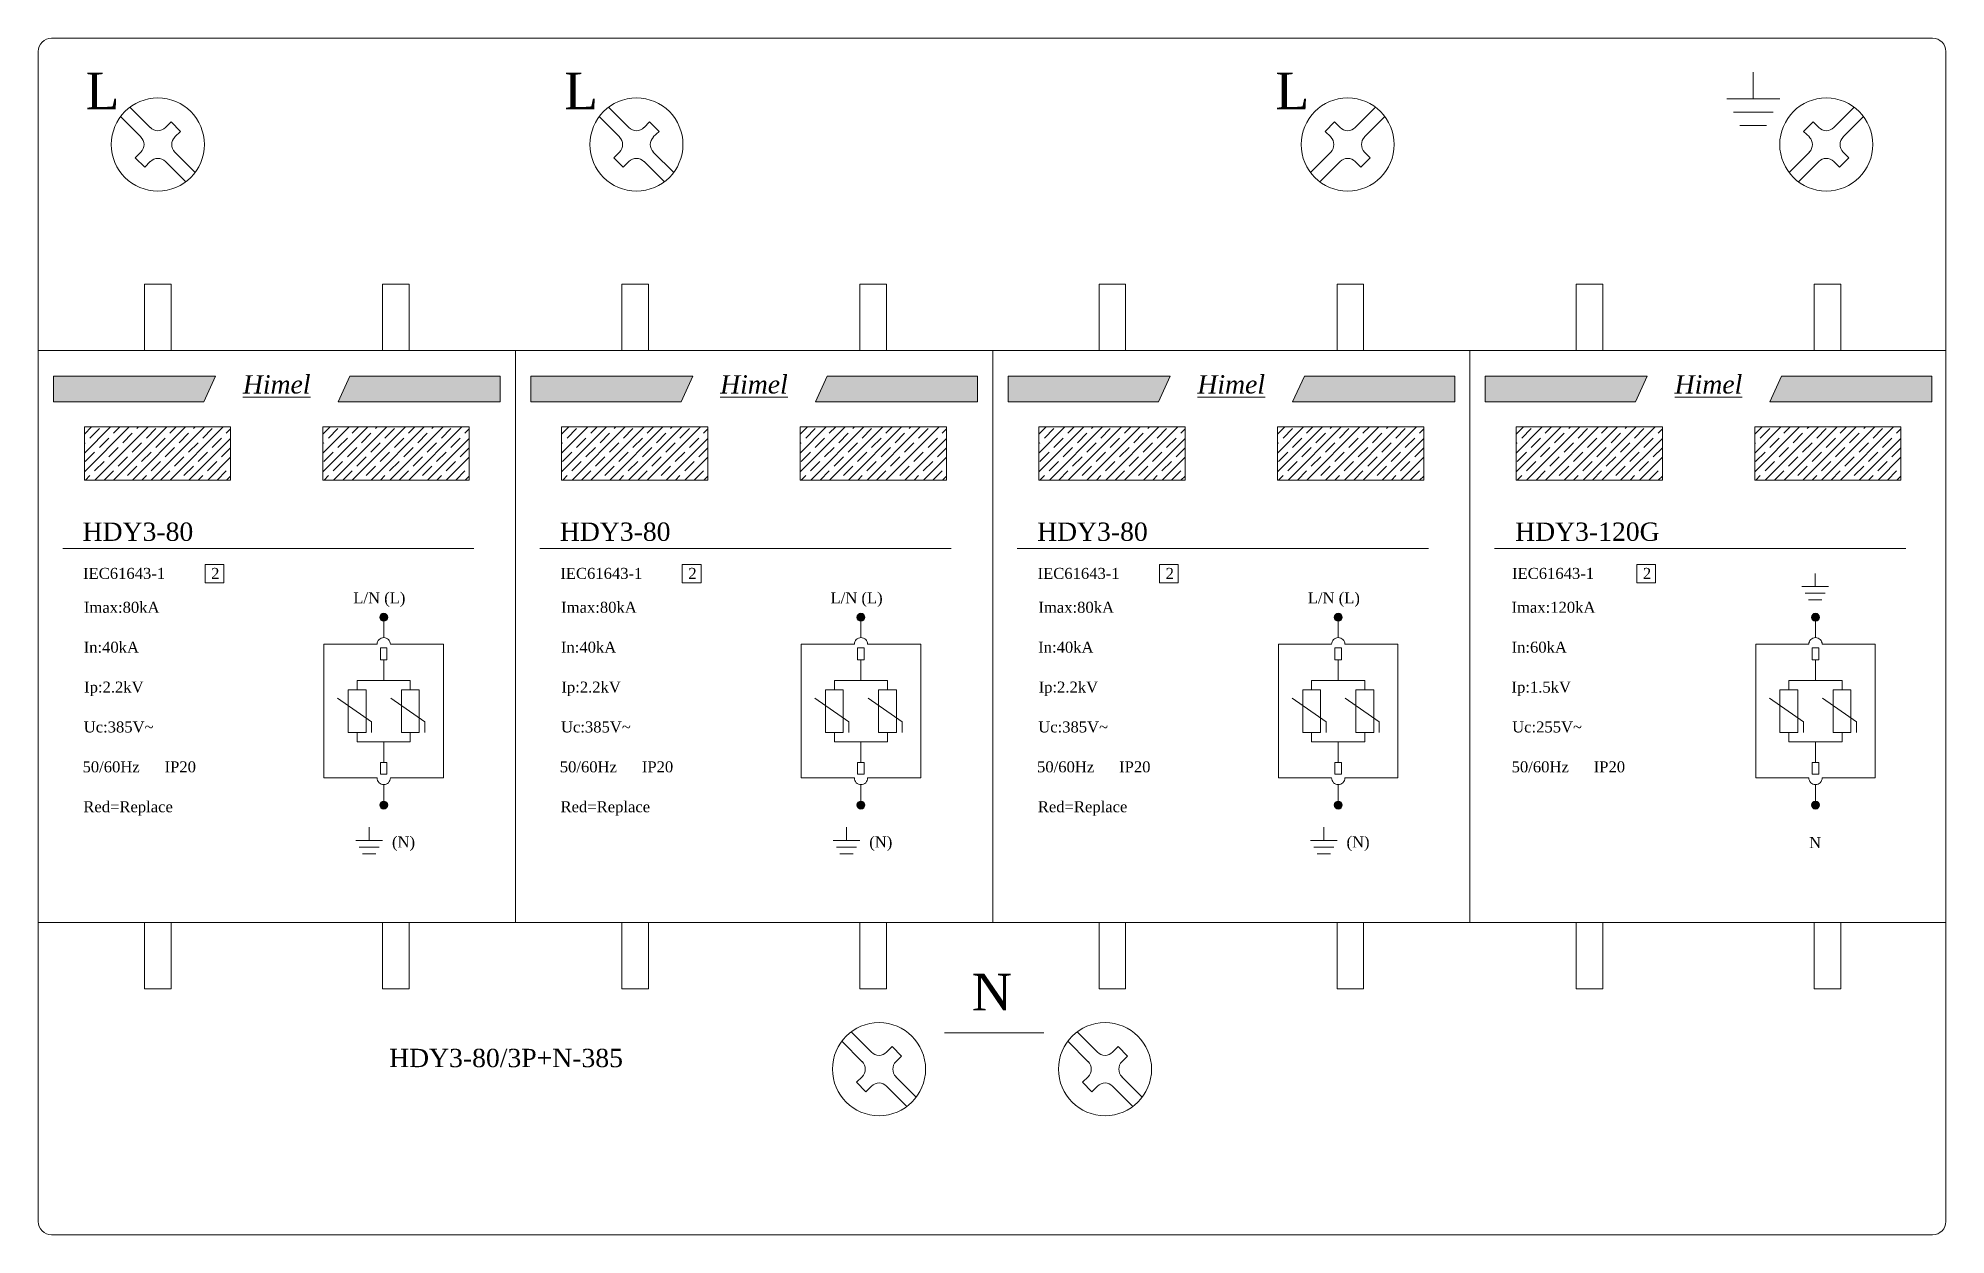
# Model space of a CAD drawing. Header units: millimetres. Extents: x 9 to 153, y 0 to 90.
import ezdxf

# ---------------------------------------------------------------- set-up
doc = ezdxf.new("R2010")
doc.units = ezdxf.units.MM
doc.layers.add('hw_VTP', color=7, linetype='Continuous', lineweight=13)
doc.styles.add('ARIAL', font='arial.ttf')

# ---------------------------------------------------------------- blocks, each defined once
blk = doc.blocks.new('*U422')
at = {"lineweight": 9}
h = blk.add_hatch(color=256, dxfattribs=at)
h.set_gradient(color1=(244, 11, 15), color2=(246, 65, 68), one_color=1, tint=0.61, name='INVCYLINDER')
h.paths.add_polyline_path([(-70.6, -27.36), (-59.29, -27.36), (-58.41, -25.41), (-70.6, -25.41)])
h = blk.add_hatch(color=256, dxfattribs=at)
h.set_gradient(color1=(244, 11, 15), color2=(246, 65, 68), one_color=1, tint=0.61, name='INVCYLINDER')
h.paths.add_polyline_path([(-37, -25.41), (-48.31, -25.41), (-49.19, -27.36), (-37, -27.36)])
h = blk.add_hatch(color=256, dxfattribs=at)
h.set_gradient(color1=(244, 11, 15), color2=(246, 65, 68), one_color=1, tint=0.61, name='INVCYLINDER')
h.paths.add_polyline_path([(-34.7, -27.36), (-23.39, -27.36), (-22.51, -25.41), (-34.7, -25.41)])
h = blk.add_hatch(color=256, dxfattribs=at)
h.set_gradient(color1=(244, 11, 15), color2=(246, 65, 68), one_color=1, tint=0.61, name='INVCYLINDER')
h.paths.add_polyline_path([(-1.1, -25.41), (-12.41, -25.41), (-13.29, -27.36), (-1.1, -27.36)])
h = blk.add_hatch(color=256, dxfattribs=at)
h.set_gradient(color1=(244, 11, 15), color2=(246, 65, 68), one_color=1, tint=0.61, name='INVCYLINDER')
h.paths.add_polyline_path([(1.2, -27.36), (12.51, -27.36), (13.39, -25.41), (1.2, -25.41)])
h = blk.add_hatch(color=256, dxfattribs=at)
h.set_gradient(color1=(244, 11, 15), color2=(246, 65, 68), one_color=1, tint=0.61, name='INVCYLINDER')
h.paths.add_polyline_path([(34.8, -25.41), (23.49, -25.41), (22.61, -27.36), (34.8, -27.36)])
h = blk.add_hatch(color=256, dxfattribs=at)
h.set_gradient(color1=(244, 11, 15), color2=(246, 65, 68), one_color=1, tint=0.61, name='INVCYLINDER')
h.paths.add_polyline_path([(37.1, -27.36), (48.41, -27.36), (49.29, -25.41), (37.1, -25.41)])
h = blk.add_hatch(color=256, dxfattribs=at)
h.set_gradient(color1=(244, 11, 15), color2=(246, 65, 68), one_color=1, tint=0.61, name='INVCYLINDER')
h.paths.add_polyline_path([(70.7, -25.41), (59.39, -25.41), (58.51, -27.36), (70.7, -27.36)])
h = blk.add_hatch(dxfattribs=at)
h.set_pattern_fill('JIS_STN_1E', color=3, style=0)
h.set_pattern_definition([(45, (-88654.7564, -40913.0228), (-0.707106781, 0.707106781), []), (45, (-88654.0514, -40913.0228), (-0.707106781, 0.707106781), [1, -0.5])])
h.paths.add_polyline_path([(-68.28, -33.24), (-57.28, -33.24), (-57.28, -29.24), (-68.28, -29.24)])
h = blk.add_hatch(dxfattribs=at)
h.set_pattern_fill('JIS_STN_1E', color=3, style=0)
h.set_pattern_definition([(45, (-88636.8064, -40913.0228), (-0.707106781, 0.707106781), []), (45, (-88636.1014, -40913.0228), (-0.707106781, 0.707106781), [1, -0.5])])
h.paths.add_polyline_path([(-50.33, -33.24), (-39.33, -33.24), (-39.33, -29.24), (-50.33, -29.24)])
h = blk.add_hatch(dxfattribs=at)
h.set_pattern_fill('JIS_STN_1E', color=3, style=0)
h.set_pattern_definition([(45, (-88618.8564, -40913.0228), (-0.707106781, 0.707106781), []), (45, (-88618.1514, -40913.0228), (-0.707106781, 0.707106781), [1, -0.5])])
h.paths.add_polyline_path([(-32.38, -33.24), (-21.38, -33.24), (-21.38, -29.24), (-32.38, -29.24)])
h = blk.add_hatch(dxfattribs=at)
h.set_pattern_fill('JIS_STN_1E', color=3, style=0)
h.set_pattern_definition([(45, (-88600.9064, -40913.0228), (-0.707106781, 0.707106781), []), (45, (-88600.2014, -40913.0228), (-0.707106781, 0.707106781), [1, -0.5])])
h.paths.add_polyline_path([(-14.43, -33.24), (-3.43, -33.24), (-3.43, -29.24), (-14.43, -29.24)])
h = blk.add_hatch(dxfattribs=at)
h.set_pattern_fill('JIS_STN_1E', color=3, style=0)
h.set_pattern_definition([(45, (-88582.9564, -40913.0228), (-0.707106781, 0.707106781), []), (45, (-88582.2514, -40913.0228), (-0.707106781, 0.707106781), [1, -0.5])])
h.paths.add_polyline_path([(3.52, -33.24), (14.52, -33.24), (14.52, -29.24), (3.52, -29.24)])
h = blk.add_hatch(dxfattribs=at)
h.set_pattern_fill('JIS_STN_1E', color=3, style=0)
h.set_pattern_definition([(45, (-88565.0064, -40913.0228), (-0.707106781, 0.707106781), []), (45, (-88564.3014, -40913.0228), (-0.707106781, 0.707106781), [1, -0.5])])
h.paths.add_polyline_path([(21.47, -33.24), (32.47, -33.24), (32.47, -29.24), (21.47, -29.24)])
h = blk.add_hatch(dxfattribs=at)
h.set_pattern_fill('JIS_STN_1E', color=2, style=0)
h.set_pattern_definition([(45, (-88547.0564, -40913.0228), (-0.707106781, 0.707106781), []), (45, (-88546.3514, -40913.0228), (-0.707106781, 0.707106781), [1, -0.5])])
h.paths.add_polyline_path([(39.42, -33.24), (50.42, -33.24), (50.42, -29.24), (39.42, -29.24)])
h = blk.add_hatch(dxfattribs=at)
h.set_pattern_fill('JIS_STN_1E', color=2, style=0)
h.set_pattern_definition([(45, (-88529.1064, -40913.0228), (-0.707106781, 0.707106781), []), (45, (-88528.4014, -40913.0228), (-0.707106781, 0.707106781), [1, -0.5])])
h.paths.add_polyline_path([(57.37, -33.24), (68.37, -33.24), (68.37, -29.24), (57.37, -29.24)])
h = blk.add_hatch(color=256, dxfattribs=at)
h.set_gradient(color1=(255, 255, 255), one_color=1, tint=1, name='CYLINDER')
edge = h.paths.add_edge_path()
edge.add_arc((-45.76, -43.55), 0.3, 0, 360)
h = blk.add_hatch(color=256, dxfattribs=at)
h.set_gradient(color1=(255, 255, 255), one_color=1, tint=1, name='CYLINDER')
edge = h.paths.add_edge_path()
edge.add_arc((-9.86, -43.55), 0.3, 0, 360)
h = blk.add_hatch(color=256, dxfattribs=at)
h.set_gradient(color1=(255, 255, 255), one_color=1, tint=1, name='CYLINDER')
edge = h.paths.add_edge_path()
edge.add_arc((26.04, -43.55), 0.3, 0, 360)
h = blk.add_hatch(color=256, dxfattribs=at)
h.set_gradient(color1=(255, 255, 255), one_color=1, tint=1, name='CYLINDER')
edge = h.paths.add_edge_path()
edge.add_arc((61.94, -43.55), 0.3, 0, 360)
h = blk.add_hatch(color=256, dxfattribs=at)
h.set_gradient(color1=(255, 255, 255), one_color=1, tint=1, name='CYLINDER')
edge = h.paths.add_edge_path()
edge.add_arc((-45.76, -57.68), 0.3, 0, 360)
h = blk.add_hatch(color=256, dxfattribs=at)
h.set_gradient(color1=(255, 255, 255), one_color=1, tint=1, name='CYLINDER')
edge = h.paths.add_edge_path()
edge.add_arc((-9.86, -57.68), 0.3, 0, 360)
h = blk.add_hatch(color=256, dxfattribs=at)
h.set_gradient(color1=(255, 255, 255), one_color=1, tint=1, name='CYLINDER')
edge = h.paths.add_edge_path()
edge.add_arc((26.04, -57.68), 0.3, 0, 360)
h = blk.add_hatch(color=256, dxfattribs=at)
h.set_gradient(color1=(255, 255, 255), one_color=1, tint=1, name='CYLINDER')
edge = h.paths.add_edge_path()
edge.add_arc((61.94, -57.68), 0.3, 0, 360)
for p, q in [((57.26, -2.57), (57.26, -4.57)), ((55.26, -4.57), (59.26, -4.57)), ((55.76, -5.57), (58.76, -5.57)), ((56.26, -6.57), (58.26, -6.57)), ((-69.91, -38.39), (-38.97, -38.39)), ((-34.01, -38.39), (-3.07, -38.39)), ((1.89, -38.39), (32.83, -38.39)), ((37.79, -38.39), (68.73, -38.39)), ((60.92, -41.25), (62.92, -41.25)), ((61.92, -40.25), (61.92, -41.25)), ((61.17, -41.75), (62.67, -41.75)), ((61.42, -42.25), (62.42, -42.25)), ((-45.76, -45.08), (-45.76, -43.85)), ((-9.86, -45.08), (-9.86, -43.85)), ((26.04, -45.08), (26.04, -43.85)), ((61.94, -45.08), (61.94, -43.85)), ((-45.76, -48.31), (-45.76, -46.75)), ((-9.86, -48.31), (-9.86, -46.75)), ((26.04, -48.31), (26.04, -46.75)), ((61.94, -48.31), (61.94, -46.75)), ((-45.76, -52.92), (-45.76, -54.47)), ((-9.86, -52.92), (-9.86, -54.47)), ((26.04, -52.92), (26.04, -54.47)), ((61.94, -52.92), (61.94, -54.47)), ((-45.76, -56.14), (-45.76, -57.38)), ((-9.86, -56.14), (-9.86, -57.38)), ((26.04, -56.14), (26.04, -57.38)), ((61.94, -56.14), (61.94, -57.38)), ((-46.85, -59.34), (-46.85, -60.34)), ((-10.95, -59.34), (-10.95, -60.34)), ((24.95, -59.34), (24.95, -60.34)), ((-47.85, -60.34), (-45.85, -60.34)), ((-47.6, -60.84), (-46.1, -60.84)), ((-47.35, -61.34), (-46.35, -61.34)), ((-11.95, -60.34), (-9.95, -60.34)), ((-11.7, -60.84), (-10.2, -60.84)), ((-11.45, -61.34), (-10.45, -61.34)), ((23.95, -60.34), (25.95, -60.34)), ((24.2, -60.84), (25.7, -60.84)), ((24.45, -61.34), (25.45, -61.34)), ((-3.59, -74.81), (3.89, -74.81))]:
    blk.add_line(p, q, dxfattribs=at)
blk.add_lwpolyline([(-70.75, -90), (70.75, -90, 0.414214), (71.75, -89), (71.75, -1, 0.414214), (70.75, 0), (-70.75, 0, 0.414214), (-71.75, -1), (-71.75, -89, 0.414214)], format="xyb", close=True, dxfattribs=at)
for points in [[(-63.75, -23.5), (-61.75, -23.5), (-61.75, -18.5), (-63.75, -18.5)], [(-43.85, -23.5), (-45.85, -23.5), (-45.85, -18.5), (-43.85, -18.5)], [(-27.85, -23.5), (-25.85, -23.5), (-25.85, -18.5), (-27.85, -18.5)], [(-7.95, -23.5), (-9.95, -23.5), (-9.95, -18.5), (-7.95, -18.5)], [(8.05, -23.5), (10.05, -23.5), (10.05, -18.5), (8.05, -18.5)], [(27.95, -23.5), (25.95, -23.5), (25.95, -18.5), (27.95, -18.5)], [(43.95, -23.5), (45.95, -23.5), (45.95, -18.5), (43.95, -18.5)], [(63.85, -23.5), (61.85, -23.5), (61.85, -18.5), (63.85, -18.5)], [(-71.75, -66.5), (71.75, -66.5), (71.75, -23.5), (-71.75, -23.5)], [(-71.75, -66.5), (-35.85, -66.5), (-35.85, -23.5), (-71.75, -23.5)], [(-35.85, -66.5), (0.05, -66.5), (0.05, -23.5), (-35.85, -23.5)], [(0.05, -66.5), (35.95, -66.5), (35.95, -23.5), (0.05, -23.5)], [(-68.28, -33.24), (-57.28, -33.24), (-57.28, -29.24), (-68.28, -29.24)], [(-50.33, -33.24), (-39.33, -33.24), (-39.33, -29.24), (-50.33, -29.24)], [(-32.38, -33.24), (-21.38, -33.24), (-21.38, -29.24), (-32.38, -29.24)], [(-14.43, -33.24), (-3.43, -33.24), (-3.43, -29.24), (-14.43, -29.24)], [(3.52, -33.24), (14.52, -33.24), (14.52, -29.24), (3.52, -29.24)], [(21.47, -33.24), (32.47, -33.24), (32.47, -29.24), (21.47, -29.24)], [(39.42, -33.24), (50.42, -33.24), (50.42, -29.24), (39.42, -29.24)], [(57.37, -33.24), (68.37, -33.24), (68.37, -29.24), (57.37, -29.24)], [(-59.2, -40.96), (-57.79, -40.96), (-57.79, -39.58), (-59.2, -39.58)], [(-23.3, -40.96), (-21.89, -40.96), (-21.89, -39.58), (-23.3, -39.58)], [(12.6, -40.96), (14.01, -40.96), (14.01, -39.58), (12.6, -39.58)], [(48.5, -40.96), (49.91, -40.96), (49.91, -39.58), (48.5, -39.58)], [(-46.01, -46.75), (-45.52, -46.75), (-45.52, -45.86), (-46.01, -45.86)], [(-10.11, -46.75), (-9.62, -46.75), (-9.62, -45.86), (-10.11, -45.86)], [(25.79, -46.75), (26.28, -46.75), (26.28, -45.86), (25.79, -45.86)], [(61.69, -46.75), (62.18, -46.75), (62.18, -45.86), (61.69, -45.86)], [(-48.43, -52.21), (-47.09, -52.21), (-47.09, -49.01), (-48.43, -49.01)], [(-44.43, -52.21), (-43.09, -52.21), (-43.09, -49.01), (-44.43, -49.01)], [(-12.53, -52.21), (-11.19, -52.21), (-11.19, -49.01), (-12.53, -49.01)], [(-8.53, -52.21), (-7.19, -52.21), (-7.19, -49.01), (-8.53, -49.01)], [(23.37, -52.21), (24.71, -52.21), (24.71, -49.01), (23.37, -49.01)], [(27.37, -52.21), (28.71, -52.21), (28.71, -49.01), (27.37, -49.01)], [(59.27, -52.21), (60.61, -52.21), (60.61, -49.01), (59.27, -49.01)], [(63.27, -52.21), (64.61, -52.21), (64.61, -49.01), (63.27, -49.01)], [(-46.01, -54.47), (-45.52, -54.47), (-45.52, -55.36), (-46.01, -55.36)], [(-10.11, -54.47), (-9.62, -54.47), (-9.62, -55.36), (-10.11, -55.36)], [(25.79, -54.47), (26.28, -54.47), (26.28, -55.36), (25.79, -55.36)], [(61.69, -54.47), (62.18, -54.47), (62.18, -55.36), (61.69, -55.36)], [(-63.75, -66.5), (-61.75, -66.5), (-61.75, -71.5), (-63.75, -71.5)], [(-43.85, -66.5), (-45.85, -66.5), (-45.85, -71.5), (-43.85, -71.5)], [(-27.85, -66.5), (-25.85, -66.5), (-25.85, -71.5), (-27.85, -71.5)], [(-7.95, -66.5), (-9.95, -66.5), (-9.95, -71.5), (-7.95, -71.5)], [(8.05, -66.5), (10.05, -66.5), (10.05, -71.5), (8.05, -71.5)], [(27.95, -66.5), (25.95, -66.5), (25.95, -71.5), (27.95, -71.5)], [(43.95, -66.5), (45.95, -66.5), (45.95, -71.5), (43.95, -71.5)], [(63.85, -66.5), (61.85, -66.5), (61.85, -71.5), (63.85, -71.5)]]:
    blk.add_lwpolyline(points, close=True, dxfattribs=at)
at = {"color": 1, "lineweight": 9}
for points in [[(-70.6, -27.36), (-59.29, -27.36), (-58.41, -25.41), (-70.6, -25.41)], [(-37, -25.41), (-48.31, -25.41), (-49.19, -27.36), (-37, -27.36)], [(-34.7, -27.36), (-23.39, -27.36), (-22.51, -25.41), (-34.7, -25.41)], [(-1.1, -25.41), (-12.41, -25.41), (-13.29, -27.36), (-1.1, -27.36)], [(1.2, -27.36), (12.51, -27.36), (13.39, -25.41), (1.2, -25.41)], [(34.8, -25.41), (23.49, -25.41), (22.61, -27.36), (34.8, -27.36)], [(37.1, -27.36), (48.41, -27.36), (49.29, -25.41), (37.1, -25.41)], [(70.7, -25.41), (59.39, -25.41), (58.51, -27.36), (70.7, -27.36)]]:
    blk.add_lwpolyline(points, close=True, dxfattribs=at)
at = {"lineweight": 9}
for points in [[(-46.26, -45.58), (-50.26, -45.58), (-50.26, -55.64), (-46.26, -55.64)], [(-45.26, -55.64), (-41.27, -55.64), (-41.27, -45.58), (-45.26, -45.58)], [(-10.36, -45.58), (-14.36, -45.58), (-14.36, -55.64), (-10.36, -55.64)], [(-9.36, -55.64), (-5.37, -55.64), (-5.37, -45.58), (-9.36, -45.58)], [(25.54, -45.58), (21.54, -45.58), (21.54, -55.64), (25.54, -55.64)], [(26.54, -55.64), (30.53, -55.64), (30.53, -45.58), (26.54, -45.58)], [(61.44, -45.58), (57.44, -45.58), (57.44, -55.64), (61.44, -55.64)], [(62.44, -55.64), (66.43, -55.64), (66.43, -45.58), (62.44, -45.58)], [(-47.76, -49.01), (-47.76, -48.31), (-43.76, -48.31), (-43.76, -49.01)], [(-11.86, -49.01), (-11.86, -48.31), (-7.86, -48.31), (-7.86, -49.01)], [(24.04, -49.01), (24.04, -48.31), (28.04, -48.31), (28.04, -49.01)], [(59.94, -49.01), (59.94, -48.31), (63.94, -48.31), (63.94, -49.01)], [(-49.23, -49.63), (-46.67, -51.42), (-46.67, -52.22)], [(-45.23, -49.63), (-42.67, -51.42), (-42.67, -52.22)], [(-13.33, -49.63), (-10.77, -51.42), (-10.77, -52.22)], [(-9.33, -49.63), (-6.77, -51.42), (-6.77, -52.22)], [(22.57, -49.63), (25.13, -51.42), (25.13, -52.22)], [(26.57, -49.63), (29.13, -51.42), (29.13, -52.22)], [(58.47, -49.63), (61.03, -51.42), (61.03, -52.22)], [(62.47, -49.63), (65.03, -51.42), (65.03, -52.22)], [(-47.76, -52.21), (-47.76, -52.92), (-43.76, -52.92), (-43.76, -52.21)], [(-11.86, -52.21), (-11.86, -52.92), (-7.86, -52.92), (-7.86, -52.21)], [(24.04, -52.21), (24.04, -52.92), (28.04, -52.92), (28.04, -52.21)], [(59.94, -52.21), (59.94, -52.92), (63.94, -52.92), (63.94, -52.21)]]:
    blk.add_lwpolyline(points, dxfattribs=at)
for points in [[(-45.26, -45.58, 0.414214), (-45.76, -45.08), (-45.76, -45.08, 0.414214), (-46.26, -45.58)], [(-9.36, -45.58, 0.414214), (-9.86, -45.08), (-9.86, -45.08, 0.414214), (-10.36, -45.58)], [(26.54, -45.58, 0.414214), (26.04, -45.08), (26.04, -45.08, 0.414214), (25.54, -45.58)], [(62.44, -45.58, 0.414214), (61.94, -45.08), (61.94, -45.08, 0.414214), (61.44, -45.58)], [(-45.26, -55.64, -0.414214), (-45.76, -56.14), (-45.76, -56.14, -0.414214), (-46.26, -55.64)], [(-9.36, -55.64, -0.414214), (-9.86, -56.14), (-9.86, -56.14, -0.414214), (-10.36, -55.64)], [(26.54, -55.64, -0.414214), (26.04, -56.14), (26.04, -56.14, -0.414214), (25.54, -55.64)], [(62.44, -55.64, -0.414214), (61.94, -56.14), (61.94, -56.14, -0.414214), (61.44, -55.64)]]:
    blk.add_lwpolyline(points, format="xyb", dxfattribs=at)
for centre in [(-45.76, -43.55), (-9.86, -43.55), (26.04, -43.55), (61.94, -43.55), (-45.76, -57.68), (-9.86, -57.68), (26.04, -57.68), (61.94, -57.68)]:
    blk.add_circle(centre, 0.3, dxfattribs=at)
at = {"layer": 'hw_VTP', "color": 0}
for p, q in [((-63.32, -6.73), (-64.85, -5.2)), ((-27.32, -6.73), (-28.85, -5.2)), ((27.32, -6.73), (28.85, -5.2)), ((63.32, -6.73), (64.85, -5.2)), ((-64.02, -7.43), (-65.55, -5.9)), ((-61.76, -6.3), (-62.18, -6.73)), ((-61.05, -7.01), (-61.76, -6.3)), ((-61.05, -7.01), (-61.48, -7.43)), ((-28.02, -7.43), (-29.55, -5.9)), ((-25.76, -6.3), (-26.18, -6.73)), ((-25.05, -7.01), (-25.76, -6.3)), ((-25.05, -7.01), (-25.48, -7.43)), ((25.05, -7.01), (25.76, -6.3)), ((25.05, -7.01), (25.48, -7.43)), ((25.76, -6.3), (26.18, -6.73)), ((28.02, -7.43), (29.55, -5.9)), ((61.05, -7.01), (61.76, -6.3)), ((61.05, -7.01), (61.48, -7.43)), ((61.76, -6.3), (62.18, -6.73)), ((64.02, -7.43), (65.55, -5.9)), ((-64.02, -8.57), (-64.45, -8.99)), ((-59.95, -10.1), (-61.48, -8.57)), ((-28.02, -8.57), (-28.45, -8.99)), ((-23.95, -10.1), (-25.48, -8.57)), ((23.95, -10.1), (25.48, -8.57)), ((28.02, -8.57), (28.45, -8.99)), ((59.95, -10.1), (61.48, -8.57)), ((64.02, -8.57), (64.45, -8.99)), ((-63.74, -9.7), (-64.45, -8.99)), ((-63.32, -9.27), (-63.74, -9.7)), ((-60.65, -10.8), (-62.18, -9.27)), ((-27.74, -9.7), (-28.45, -8.99)), ((-27.32, -9.27), (-27.74, -9.7)), ((-24.65, -10.8), (-26.18, -9.27)), ((24.65, -10.8), (26.18, -9.27)), ((27.32, -9.27), (27.74, -9.7)), ((27.74, -9.7), (28.45, -8.99)), ((60.65, -10.8), (62.18, -9.27)), ((63.32, -9.27), (63.74, -9.7)), ((63.74, -9.7), (64.45, -8.99)), ((-9.77, -76.98), (-11.3, -75.44)), ((-9.07, -76.27), (-10.6, -74.74)), ((-7.51, -75.84), (-7.93, -76.27)), ((-6.8, -76.55), (-7.51, -75.84)), ((7.23, -76.98), (5.7, -75.44)), ((7.93, -76.27), (6.4, -74.74)), ((9.49, -75.84), (9.07, -76.27)), ((10.2, -76.55), (9.49, -75.84)), ((-6.8, -76.55), (-7.23, -76.98)), ((10.2, -76.55), (9.77, -76.98)), ((-9.77, -78.11), (-10.2, -78.53)), ((-9.49, -79.24), (-10.2, -78.53)), ((-9.07, -78.81), (-9.49, -79.24)), ((-6.4, -80.34), (-7.93, -78.81)), ((-5.7, -79.64), (-7.23, -78.11)), ((7.23, -78.11), (6.8, -78.53)), ((7.51, -79.24), (6.8, -78.53)), ((7.93, -78.81), (7.51, -79.24)), ((10.6, -80.34), (9.07, -78.81)), ((11.3, -79.64), (9.77, -78.11))]:
    blk.add_line(p, q, dxfattribs=at)
at = {"layer": 'hw_VTP'}
for centre in [(-62.75, -8), (-26.75, -8), (26.75, -8), (62.75, -8), (-8.5, -77.54), (8.5, -77.54)]:
    blk.add_circle(centre, 3.5, dxfattribs=at)
at = {"layer": 'hw_VTP', "color": 0}
for centre, start, end in [((-62.75, -6.16), 225, 315), ((-26.75, -6.16), 225, 315), ((26.75, -6.16), 225, 315), ((62.75, -6.16), 225, 315), ((-64.59, -8), 315, 45), ((-60.91, -8), 135, 225), ((-28.59, -8), 315, 45), ((-24.91, -8), 135, 225), ((24.91, -8), 315, 45), ((28.59, -8), 135, 225), ((60.91, -8), 315, 45), ((64.59, -8), 135, 225), ((-62.75, -9.84), 45, 135), ((-26.75, -9.84), 45, 135), ((26.75, -9.84), 45, 135), ((62.75, -9.84), 45, 135), ((-10.34, -77.54), 315, 45), ((-8.5, -75.7), 225, 315), ((-6.66, -77.54), 135, 225), ((6.66, -77.54), 315, 45), ((8.5, -75.7), 225, 315), ((10.34, -77.54), 135, 225), ((-8.5, -79.38), 45, 135), ((8.5, -79.38), 45, 135)]:
    blk.add_arc(centre, 0.8, start, end, dxfattribs=at)
at = {"color": 4, "lineweight": 9, "attachment_point": 2, "style": 'ARIAL'}
for s, insert, char_height, width in [('{\\fTimes New Roman|b0|i0|c0|p18;\\C7;L              }', (-66.91, -2.59), 2.7556, 2.0018), ('{\\fTimes New Roman|b0|i0|c0|p18;\\C7;L              }', (-30.91, -2.59), 2.7556, 2.0018), ('{\\fTimes New Roman|b0|i0|c0|p18;\\C7;L              }', (22.59, -2.59), 2.7556, 2.0018), ('{\\fTimes New Roman|b0|i1|c0|p18;\\L\\C1;Himel\\fTimes New Roman|b0|i0|c0|p18;\\l\\C7;              }', (-53.81, -25.35), 1.3778, 1.0009), ('{\\fTimes New Roman|b0|i1|c0|p18;\\L\\C1;Himel\\fTimes New Roman|b0|i0|c0|p18;\\l\\C7;              }', (-17.91, -25.35), 1.3778, 1.0009), ('{\\fTimes New Roman|b0|i1|c0|p18;\\L\\C1;Himel\\fTimes New Roman|b0|i0|c0|p18;\\l\\C7;              }', (17.99, -25.35), 1.3778, 1.0009), ('{\\fTimes New Roman|b0|i1|c0|p18;\\L\\C1;Himel\\fTimes New Roman|b0|i0|c0|p18;\\l\\C7;              }', (53.89, -25.35), 1.3778, 1.0009), ('{\\fTimes New Roman|b0|i0|c0|p18;\\C7;HDY3-80              }', (-64.25, -36.43), 1.3778, 1.0009), ('{\\fTimes New Roman|b0|i0|c0|p18;\\C7;HDY3-80              }', (-28.35, -36.43), 1.3778, 1.0009), ('{\\fTimes New Roman|b0|i0|c0|p18;\\C7;HDY3-80              }', (7.55, -36.43), 1.3778, 1.0009), ('{\\fTimes New Roman|b0|i0|c0|p18;\\C7;HDY3-120G              }', (44.78, -36.43), 1.3778, 1.0009), ('{\\fTimes New Roman|b0|i0|c0|p18;\\C7;IEC61643-1            }', (-65.29, -39.84), 0.8267, 0.6005), ('{\\fTimes New Roman|b0|i0|c0|p18;\\C7;2          }', (-58.43, -39.84), 0.8267, 0.6005), ('{\\fTimes New Roman|b0|i0|c0|p18;\\C7;IEC61643-1            }', (-29.39, -39.84), 0.8267, 0.6005), ('{\\fTimes New Roman|b0|i0|c0|p18;\\C7;2          }', (-22.53, -39.84), 0.8267, 0.6005), ('{\\fTimes New Roman|b0|i0|c0|p18;\\C7;IEC61643-1            }', (6.51, -39.84), 0.8267, 0.6005), ('{\\fTimes New Roman|b0|i0|c0|p18;\\C7;2          }', (13.37, -39.84), 0.8267, 0.6005), ('{\\fTimes New Roman|b0|i0|c0|p18;\\C7;IEC61643-1            }', (42.2, -39.84), 0.8267, 0.6005), ('{\\fTimes New Roman|b0|i0|c0|p18;\\C7;2          }', (49.27, -39.84), 0.8267, 0.6005), ('{\\fTimes New Roman|b0|i0|c0|p18;\\C7;Imax:80kA\\P          }', (-65.47, -42.39), 0.8267, 0.6005), ('{\\fTimes New Roman|b0|i0|c0|p18;\\C7;L/N (L)        }', (-46.09, -41.68), 0.8267, 4.4533), ('{\\fTimes New Roman|b0|i0|c0|p18;\\C7;Imax:80kA\\P          }', (-29.57, -42.39), 0.8267, 0.6005), ('{\\fTimes New Roman|b0|i0|c0|p18;\\C7;L/N (L)        }', (-10.19, -41.68), 0.8267, 4.4533), ('{\\fTimes New Roman|b0|i0|c0|p18;\\C7;Imax:80kA\\P          }', (6.33, -42.39), 0.8267, 0.6005), ('{\\fTimes New Roman|b0|i0|c0|p18;\\C7;L/N (L)        }', (25.71, -41.68), 0.8267, 4.4533), ('{\\fTimes New Roman|b0|i0|c0|p18;\\C7;Imax:120kA\\P          }', (42.23, -42.39), 0.8267, 0.6005), ('{\\fTimes New Roman|b0|i0|c0|p18;\\C7;In:40kA\\P          }', (-66.25, -45.39), 0.8267, 0.6005), ('{\\fTimes New Roman|b0|i0|c0|p18;\\C7;In:40kA\\P          }', (-30.35, -45.39), 0.8267, 0.6005), ('{\\fTimes New Roman|b0|i0|c0|p18;\\C7;In:40kA\\P          }', (5.55, -45.39), 0.8267, 0.6005), ('{\\fTimes New Roman|b0|i0|c0|p18;\\C7;In:60kA\\P          }', (41.16, -45.39), 0.8267, 0.6005), ('{\\fTimes New Roman|b0|i0|c0|p18;\\C7;Ip:2.2kV\\P          }', (-66.06, -48.39), 0.8267, 0.6005), ('{\\fTimes New Roman|b0|i0|c0|p18;\\C7;Ip:2.2kV\\P          }', (-30.16, -48.39), 0.8267, 0.6005), ('{\\fTimes New Roman|b0|i0|c0|p18;\\C7;Ip:2.2kV\\P          }', (5.74, -48.39), 0.8267, 0.6005), ('{\\fTimes New Roman|b0|i0|c0|p18;\\C7;Ip:1.5kV\\P          }', (41.31, -48.39), 0.8267, 0.6005), ('{\\fTimes New Roman|b0|i0|c0|p18;\\C7;Uc:385V~\\P          }', (-65.7, -51.39), 0.8267, 0.6005), ('{\\fTimes New Roman|b0|i0|c0|p18;\\C7;Uc:385V~\\P          }', (-29.8, -51.39), 0.8267, 0.6005), ('{\\fTimes New Roman|b0|i0|c0|p18;\\C7;Uc:385V~\\P          }', (6.1, -51.39), 0.8267, 0.6005), ('{\\fTimes New Roman|b0|i0|c0|p18;\\C7;Uc:255V~\\P          }', (41.75, -51.39), 0.8267, 0.6005), ('{\\fTimes New Roman|b0|i0|c0|p18;\\C7;50/60Hz      IP20\\P          }', (-64.15, -54.39), 0.8267, 10.5174), ('{\\fTimes New Roman|b0|i0|c0|p18;\\C7;50/60Hz      IP20\\P          }', (-28.25, -54.39), 0.8267, 10.5174), ('{\\fTimes New Roman|b0|i0|c0|p18;\\C7;50/60Hz      IP20\\P          }', (7.65, -54.39), 0.8267, 10.5174), ('{\\fTimes New Roman|b0|i0|c0|p18;\\C7;50/60Hz      IP20\\P          }', (43.35, -54.39), 0.8267, 10.5174), ('{\\fTimes New Roman|b0|i0|c0|p18;\\C7;Red=Replace\\P          }', (-64.99, -57.39), 0.8267, 32.2318), ('{\\fTimes New Roman|b0|i0|c0|p18;\\C7;Red=Replace\\P          }', (-29.09, -57.39), 0.8267, 32.2318), ('{\\fTimes New Roman|b0|i0|c0|p18;\\C7;Red=Replace\\P          }', (6.81, -57.39), 0.8267, 32.2318), ('{\\fTimes New Roman|b0|i0|c0|p18;\\C7;(N)        }', (-44.27, -60.04), 0.8267, 4.4533), ('{\\fTimes New Roman|b0|i0|c0|p18;\\C7;(N)        }', (-8.37, -60.04), 0.8267, 4.4533), ('{\\fTimes New Roman|b0|i0|c0|p18;\\C7;(N)        }', (27.53, -60.04), 0.8267, 4.4533), ('{\\fTimes New Roman|b0|i0|c0|p18;\\C7;N       }', (61.91, -60.09), 0.8267, 4.4533), ('{\\fTimes New Roman|b0|i0|c0|p18;\\C7;N              }', (-0.02, -70.37), 2.7556, 2.0018), ('{\\fTimes New Roman|b0|i0|c0|p18;\\C7;HDY3-80/3P+N-385              }', (-36.56, -76.01), 1.3778, 1.0009)]:
    blk.add_mtext(s, dxfattribs=dict(at, insert=insert, char_height=char_height, width=width))

msp = doc.modelspace()

# ---------------------------------------------------------------- block references
msp.add_blockref('*U422', (81.11, 90))

doc.saveas('drawing.dxf')
